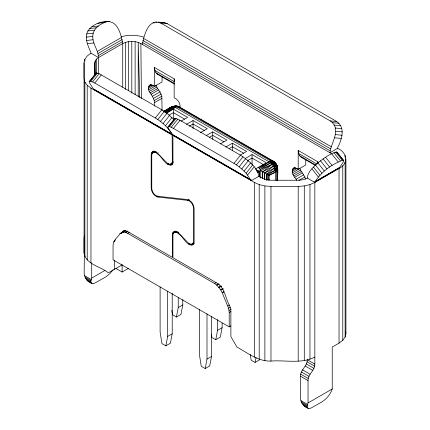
<?xml version="1.0" encoding="UTF-8"?>
<svg xmlns="http://www.w3.org/2000/svg" width="430" height="430" viewBox="0 0 430 430"><rect width="100%" height="100%" fill="white"/><g stroke="black" fill="none" stroke-linecap="round" stroke-linejoin="round"><path stroke-width="0.64" d="M121.969 264.961L108.355 272.824C100.738 266.428 86 264.627 84.065 253.173L84.065 62.78L84.871 59.265L87.22 55.986L90.961 53.175L90.746 52.159C87.946 45.639 84.146 37.915 87.908 30.939C92.009 24.892 99.679 21.591 106.882 21.597C117.976 20.667 121.158 35.077 122.727 43.564L122.727 87.236M84.871 256.688L84.871 82.017L84.065 78.502L84.065 62.78M84.871 61.28L84.871 59.265M87.22 259.962L87.22 85.29L84.871 82.017M90.961 262.778L90.961 88.107L87.22 85.29M113.106 269.777L110.128 273.362L106.124 276.7L94.643 283.214L92.047 283.553L91.321 283.139L90.805 281.413L91.714 278.065L91.714 262.929M94.761 74.874C95.653 69.273 92.074 60.866 98.524 57.539L122.727 43.564C128.307 40.694 135.299 40.694 140.879 43.564L331.476 153.607M95.202 74.97L95.202 60.861M96.481 73.181L96.481 59.077M98.524 73.664L98.524 57.539C98.325 50.084 92.536 43.957 92.783 36.426C92.713 28.455 100.244 23.94 106.882 21.597M114.407 269.33L114.407 260.037M115.917 268.454L122.12 272.034L122.12 264.644M125.383 89.413L125.383 42.387M128.479 90.692L128.479 41.645M131.8 93.127L131.8 41.398M135.122 94.724L135.122 41.645M138.218 96.804L138.218 42.387L139.696 97.443M154.494 106.006C155.536 100.362 152.139 95.799 149.205 91.456C148.103 89.155 147.931 85.516 150.86 84.543M149.694 85.215L151.768 84.979L154.494 86.36L154.494 67.494L174.155 78.851L174.376 80.625M160.111 286.826L160.111 332.024L161.922 343.554L165.856 345.822L170.393 343.204L172.21 333.771L172.21 293.222M162.056 110.365L161.814 96.202L160.019 91.875L157.573 88.612L156.235 85.511L148.667 89.881M162.056 76.787L162.056 81.996L154.494 86.36M165.856 345.822L167.673 336.389L167.673 291.191M93.987 89.854L89.413 82.716L89.22 81.695L89.714 81.2L90.87 81.265L94.794 83.028L155.3 117.96C162.099 122.018 168.108 127.452 172.134 134.332L172.344 161.39L171.699 163.615L169.963 164.416L167.662 163.556L157.821 153.483C155.993 150.753 150.785 150.602 151.166 154.822L151.166 188.012C151.408 191.877 153.87 196.085 157.821 197.037L187.695 200.348C191.162 201.122 193.306 204.895 193.522 208.244L193.522 241.429L192.887 243.617L191.178 244.407L188.91 243.563L178.998 233.415C177.171 230.684 171.962 230.534 172.344 234.753L172.344 257.36L127.522 231.485L125.555 230.727L123.797 230.819L122.448 231.738L120.787 233.732M142.389 44.441C143.856 35.599 148.393 17.829 160.766 23.07L330.186 120.884C342.194 129.237 330.998 142.244 329.966 152.736L337.529 148.366C346.994 151.908 348.87 163.948 339.039 168.452L314.835 182.427L307.273 178.063L304.617 179.24L301.521 179.982L298.2 180.229L270.97 180.229L264.552 179.24L258.871 176.316C257.264 166.77 248.013 160.325 240.494 155.203L179.987 120.266L176.053 118.503L174.902 118.444L167.877 127.113L168.082 128.145L172.924 135.149L172.946 161.739L172.758 163.174L171.344 164.97C164.948 165.647 162.271 156.843 157.59 153.999C155.993 151.607 151.435 151.478 151.768 155.171L151.768 188.361C151.983 191.742 154.133 195.424 157.59 196.257L187.469 199.568C191.431 200.455 193.882 204.766 194.124 208.593L194.124 241.778L193.398 244.283L192.543 244.966C186.136 245.616 183.47 236.774 178.767 233.931C177.171 231.539 172.613 231.41 172.946 235.102L172.946 257.71L217.768 283.59C225.089 288.783 225.573 299.076 229.905 306.327L230.883 310.702L230.883 336.577L236.935 347.058C247.653 352.901 258.048 361.56 270.97 361.076C285.445 359.899 301.328 364.097 314.835 357.099M173.403 119.201L173.403 109.156L187.62 117.363L181.084 121.136M174.155 78.851L174.155 97.712C177.934 99.443 180.901 103.727 179.982 107.957M171.79 310.261L172.494 314.744L176.429 317.012L178.24 307.579L178.24 297.571M176.429 317.012L180.965 314.394L182.782 304.961L182.782 299.624M193.065 128.586L193.065 120.507L207.287 128.715L200.45 132.666M199.439 309.53L199.439 354.734L201.256 366.258L205.185 368.531L209.722 365.909L211.538 356.475L211.538 316.593M205.185 368.531L207.002 359.098L207.002 313.9M212.732 139.288L212.732 131.859L226.949 140.073L220.418 143.846M211.318 334.25L211.823 337.448L215.758 339.721L217.569 330.288L217.569 319.614M215.758 339.721L220.294 337.098L222.111 327.671L222.111 323M229.217 326.881L229.217 312.481L228.572 308.224L222.213 292.733L220.767 289.885L216.822 285.117L214.57 283.488L127.694 233.329C125.361 231.953 121.996 231.458 120.051 233.748C117.605 237.473 112.827 240.445 113.047 245.406L113.047 259.806L229.217 326.881L230.921 325.897M232.393 150.64L232.393 143.217L246.616 151.424L240.08 155.198M252.061 164.615L252.061 154.569L266.283 162.776L255.087 169.243M254.329 357.099L254.329 182.427L172.946 135.445M257.054 171.71L257.054 170.377L256.07 169.807M259.204 359.26L259.204 184.588L254.329 182.427M264.88 360.614L264.88 185.943L259.204 184.588M269.153 180.294L269.153 175.617L260.736 170.758L259.494 168.49L258.113 167.496M270.97 361.076L270.97 186.405L264.88 185.943M163.636 111.386L172.129 106.559L175.37 105.925L270.723 160.976L272.179 161.347L274.394 163.932C274.227 169.393 276.087 174.623 275.205 180.186M277.71 180.052C276.979 174.257 279.925 166.324 274.394 162.11L273.432 161.218L179.649 107.07L177.585 106.215L175.37 105.925M267.917 180.299L267.987 174.94C276.028 173.139 281.349 169.286 274.394 162.475L274.394 161.863L275.205 162.578L275.205 172.124L269.153 175.617M276.565 180.503L276.565 164.351L275.205 162.578L277.42 166.496L277.71 168.63L276.565 169.7L266.611 174.15L266.45 180.17M276.565 165.136L275.205 163.126L272.179 161.347L270.723 162.787L260.225 169.501L272.179 164.325C274.485 164.819 277.377 165.98 277.71 168.63L274.394 168.162L264.67 173.027L264.461 179.713M277.42 180.659L277.42 167.093C276.248 164.486 273.437 163.131 270.723 162.787L173.15 106.215M277.42 166.496L276.565 164.351M298.2 361.076L298.2 186.405L304.289 185.943L309.965 184.588L314.835 182.427L315.05 181.659C321.64 171.71 332.008 163.846 343.237 160.148L343.721 160.626L343.505 161.632L339.039 168.452L339.039 343.124L332.234 347.058L332.234 388.978C330.509 394.455 326.456 399.045 321.645 402.077L310.96 408.102L309.471 408.5L307.638 408.027L307.122 406.302L308.031 402.953L308.031 380.582C307.907 374.143 314.964 370.526 314.835 364.086L314.835 182.427M296.711 180.272C294.658 176.897 289.906 172.113 293.4 168.184L295.474 167.947L298.2 169.329L298.2 150.462L317.861 161.82L318.006 163.002M314.835 364.086L307.273 359.722C307.396 366.156 300.344 369.779 300.468 376.212L300.468 398.583C301.005 403.12 303.978 406.941 308.358 408.441M304.289 360.614L304.289 185.943M305.762 159.756L305.762 164.964L298.2 169.329M309.965 359.26L309.965 184.588M317.861 163.12L317.861 161.82M339.039 343.124L342.78 340.313L342.78 165.641M342.78 340.313L345.129 337.034L345.129 162.363M345.129 157.348L345.129 155.332M345.129 337.034L345.935 333.519L345.935 158.847M259.328 176.966L259.397 170.941L260.736 170.758L272.179 164.325L272.179 163.067L270.723 160.976L258.564 167.754M258.107 172.822L258.15 170.812L257.054 170.377M262.429 178.504L262.66 171.866L272.179 164.325L271.368 162.889L271.368 161.11L272.179 160.831L273.432 161.218L274.394 162.11M337.529 148.366L337.733 147.366C341.818 139.728 345.634 127.414 336.717 121.513L167.297 23.698L164.792 22.742L158.261 22.113M307.273 178.063C307.687 171.608 313.561 167.071 317.845 162.836C323.607 158.552 329.681 153.601 336.733 151.935L343.721 160.626M275.205 168.211L275.001 170.194L267.987 174.94L268.121 180.283M84.388 249.266L84.151 273.695C84.689 278.231 87.666 282.053 92.047 283.553M250.244 354.395L251.152 360.157L255.087 362.425L256.054 357.394M84.468 235.694L84.065 237.451L84.065 253.173M89.22 81.695L96.25 73.025L99.136 73.718L161.836 109.79L166.996 113.273L174.01 119.626L167.474 127.796M89.714 81.2L96.25 73.025M90.87 81.265L97.4 73.095M92.6 81.888L99.136 73.718M94.794 83.028L101.329 74.852M155.3 117.96L161.836 109.79M157.81 119.54L164.346 111.365M160.465 121.448L166.996 113.273M163.077 123.555L169.608 115.385M165.469 125.721L172 117.551M167.877 127.113L168.372 126.614L169.522 126.678L176.053 118.503M169.522 126.678L171.258 127.301L177.789 119.126M171.258 127.301L173.451 128.441L179.987 120.266M173.451 128.441L233.963 163.373L240.494 155.203M233.963 163.373L236.468 164.948L242.998 156.778M236.468 164.948L239.112 166.851L245.643 158.681M258.871 176.316L251.303 180.681L246.116 173.188L241.719 168.958L248.25 160.782M244.106 171.119L250.642 162.948M246.116 173.188L252.652 165.018M247.61 175.026L254.141 166.856M174.413 118.943L174.902 118.444M219.241 284.176L216.822 285.117L218.187 283.741M127.828 231.464L125.442 232.361L126.941 231.189M223.917 291.75L222.213 292.733L223.81 291.519M221.439 286.504L218.929 287.294L221.015 285.821M223.256 288.981L220.767 289.885L222.417 288.772M169.071 108.666L170.129 107.962L164.357 111.182M222.213 292.733L223.869 291.637M125.571 230.663L123.335 232.103L125.592 230.786M164.636 111.628C168.915 108.801 174.193 103.823 179.649 107.07L179.369 107.247M164.808 112.466L173.801 106.828C175.693 106.102 177.837 106.102 179.649 107.07L178.471 106.726M123.453 231.786L120.051 233.748L124.017 231.351M164.292 111.096L172.344 106.683L163.905 111.59M120.051 233.748L123.899 231.464M216.822 285.117L218.521 284.106M125.442 232.361L127.678 231.044M97.25 51.45L121.454 37.474M97.949 53.54L122.152 39.571M98.379 55.594L122.582 41.619M148.979 85.946L151.306 84.603M148.554 87.021L152.043 85.006M148.447 88.365L153.682 85.339M149.205 91.456L156.767 87.086M150.011 92.977L157.573 88.612M151.032 94.337L158.6 89.972M152.451 96.239L160.019 91.875M153.553 98.373L161.121 94.003M154.252 100.566L161.814 96.202M154.494 102.646L162.056 98.282M165.894 112.966C170.457 111.606 174.472 105.517 179.649 107.07C177.01 105.457 173.65 105.979 171.092 107.07M166.324 113.24L173.403 109.156M169.044 115.165L173.403 112.649L184.594 119.11M186.529 124.281L193.065 120.507M189.254 126.205L193.065 124.001L204.261 130.462M152.58 151.688L153.746 151.016M151.811 152.403L154.139 151.059M153.01 152.43L154.757 151.424M151.328 153.472L154.822 151.457M152.338 153.053L155.053 151.489M154.907 152.263L156.074 151.591M157.079 153.505L158.24 152.833M206.196 135.633L212.732 131.859M209.464 137.24L212.732 135.353L223.923 141.819M167.603 164.212L168.764 163.54M172.177 162.648L173.344 161.976M168.947 164.937L171.274 163.594M171.699 163.615L172.86 162.943M170.941 164.217L173.268 162.873M170.226 165.195L172.554 163.851M171.344 164.97L172.511 164.298M225.863 146.99L232.393 143.217M229.131 148.597L232.393 146.711L243.59 153.171M156.509 196.655L157.676 195.983M157.821 197.037L158.982 196.365M245.525 158.342L252.061 154.569M122.448 231.738L124.195 230.727M124.888 230.614L121.496 232.576L124.227 231.023M247.707 160.578L252.061 158.063L263.257 164.523M114.477 240.585L115.611 239.929M127.694 233.329L129.204 232.458M113.692 241.897L114.826 241.241M187.695 200.348L188.861 199.676M188.211 200.445L189.377 199.773M91.714 278.065L104.968 270.411M172.989 232.334L175.316 230.991M174.188 232.361L175.934 231.356M172.505 233.404L175.418 231.722M173.516 232.985L176.23 231.421M176.085 232.195L177.251 231.523M177.181 232.657L178.348 231.985M177.724 233.012L178.885 232.34M293.4 168.184L294.561 167.512M292.685 168.915L295.012 167.571M292.26 169.99L295.749 167.974M292.153 171.333L297.388 168.307M292.373 172.844L299.941 168.479C300.946 172.484 304.875 174.983 305.52 179.165M122.12 272.034L128.446 268.385M292.911 174.424L300.473 170.054M293.717 175.945L301.279 171.581M294.738 177.305L302.306 172.941M296.157 179.208L303.725 174.843M299.006 180.331L304.827 176.972M188.845 244.219L190.012 243.547M190.178 244.933L191.92 243.923M192.887 243.617L194.048 242.945M192.14 244.213L193.882 243.208M191.441 245.191L194.349 243.509M315.05 181.659L339.254 167.684M314.932 181.874L339.136 167.899M314.862 182.132L339.066 168.157M214.57 283.488L216.086 282.617M178.24 307.579L182.782 304.961M167.673 336.389L172.21 333.771M227.787 306.004L229.491 305.02M228.572 308.224L230.276 307.24M229.056 310.412L231.324 309.1M229.217 312.481L230.921 311.497M217.569 330.288L222.111 327.671M207.002 359.098L211.538 356.475M255.087 362.425L259.623 359.808M308.031 402.953L332.234 388.978M124.334 230.942L121.496 232.576L124.91 230.625M163.663 111.456L172.344 106.683M164.706 111.8L173.801 106.828L175.37 107.495L165.432 112.321M218.929 287.294L221.278 286.111M220.767 289.885L223.175 288.826M272.179 163.067L274.394 162.475M274.394 163.932L275.205 163.69L273.432 162.578L269.153 161.642L259.494 168.49L270.723 162.787L273.432 166.157L274.394 168.162L266.611 174.15L266.713 180.191M121.298 36.738C128.543 34.61 136.358 34.884 143.566 37.039M174.145 106.398L175.182 106.21M103.684 22.134L106.285 21.855M107.586 21.71L109.537 21.5M97.873 23.263L104.377 22.553M91.826 26.757L98.325 26.047M89.633 28.509L96.137 27.799M87.908 30.939L94.406 30.234M86.763 33.884L93.267 33.174M86.279 37.136L92.783 36.426M86.494 40.479L92.993 39.77M87.387 43.683L93.885 42.973M270.723 160.976L272.179 160.831L275.205 162.733M100.383 22.306L102.372 22.231M270.97 186.405L298.2 186.405M162.809 22.666L164.792 22.742M176.047 106.317L177.934 106.42L179.649 107.07L178.165 106.554M155.612 22.016L156.918 22.145M158.229 22.269L161.492 22.58M160.766 23.07L167.297 23.698M153.005 22.79L154.316 22.914M330.186 120.884L336.717 121.513M175.703 106.119L177.757 106.317L179.649 107.07M332.379 122.641L338.91 123.27M334.11 125.071L340.646 125.7M335.266 128.016L341.796 128.645M335.76 131.268L342.291 131.897M335.561 134.612L342.097 135.24M334.69 137.82L341.221 138.444M91.117 282.435L87.956 281.193M154.494 67.494C154.553 70.321 155.585 73.955 158.691 74.691M298.2 150.462C298.2 153.51 299.538 157.305 302.946 157.826M143.625 38.447L331.202 146.743M142.948 40.506L330.519 148.801M142.529 42.522L330.106 150.817M154.854 70.45L174.516 81.807M298.56 153.419L317.066 164.104M155.913 72.788L174.419 83.474M299.619 155.757L315.813 165.109M157.595 74.352L174.365 84.033M301.301 157.321L315.179 165.335M90.961 53.175L98.524 57.539M177.585 106.215L273.238 161.444M172.129 106.559L172.656 106.866M93.778 89.091L172.134 134.332M172.742 134.681L251.099 179.923M93.891 89.306L172.247 134.542M172.855 134.891L251.211 180.132M93.96 89.564L172.317 134.8M172.924 135.149L251.281 180.39M90.961 88.107L172.344 135.095M307.041 361.781L314.604 366.15M306.353 363.957L313.916 368.322M305.268 366.075L312.83 370.44M302.473 369.859L310.035 374.229M301.387 371.977L308.95 376.347M300.704 374.154L308.267 378.518M300.468 376.212L308.031 380.582M84.656 275.732L91.214 279.516M300.973 400.62L307.525 404.404M85.086 277.124L90.934 280.5M301.403 402.012L307.246 405.388M85.688 278.457L90.805 281.413M302.005 403.345L307.122 406.302M86.699 279.973L90.907 282.402M303.016 404.861L307.224 407.291M304.273 406.081L305.714 406.914M239.112 166.851L241.719 168.958M173.344 106.328L173.801 106.828M336.733 151.935L343.237 160.148M335.594 152.01L342.092 160.229M333.863 152.645L340.366 160.858M331.675 153.784L338.179 161.997M325.623 157.278L332.127 165.491M323.118 158.847L329.616 167.066M320.463 160.745L326.967 168.963M317.845 162.836L324.349 171.054M315.443 164.98L321.946 173.199M313.422 167.033L319.92 175.246M311.911 168.85L318.415 177.063M276.565 165.082L277.42 166.792L277.71 168.63L276.565 167.205L273.432 166.157L262.66 171.866L262.719 178.525M276.565 164.738L277.42 166.614L277.71 168.63L277.42 166.415L277.71 168.63L277.42 167.093M345.532 331.761L345.935 333.519M259.57 176.945L259.397 170.941L258.15 170.812L258.177 172.828M264.762 179.686L264.67 173.027L273.432 166.157L273.432 161.218M140.879 43.564L141.416 98.438M260.736 170.758L260.757 178.122M272.179 160.831L272.179 161.347M94.761 62.78L94.761 75.223"/></g></svg>
